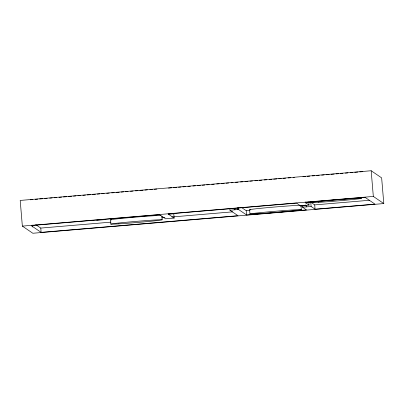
<?xml version="1.0" encoding="UTF-8"?>
<svg xmlns="http://www.w3.org/2000/svg" width="404" height="404" viewBox="0 0 404 404"><rect width="100%" height="100%" fill="white"/><g stroke="black" fill="none" stroke-linecap="round" stroke-linejoin="round"><path stroke-width="0.61" d="M371.17 170.741L20.2 200.434L22.356 226.119L32.83 233.26L383.8 203.566L381.644 177.881L371.17 170.741L373.326 196.425L383.8 203.566M30.27 199.778L32.775 199.566M35.279 199.354L37.784 199.142M39.663 198.985L42.794 198.718M44.672 198.561L47.182 198.349M49.687 198.137L52.192 197.925M54.07 197.763L56.575 197.551M59.08 197.339L61.585 197.132M63.463 196.97L66.599 196.708M68.478 196.546L71.609 196.283M73.488 196.122L75.992 195.91M77.871 195.753L80.376 195.541M82.881 195.329L85.39 195.117M87.269 194.955L90.4 194.693M92.279 194.531L95.41 194.268M97.288 194.107L99.793 193.895M101.672 193.738L104.176 193.526M106.686 193.314L109.191 193.102M111.696 192.89L114.201 192.678M116.079 192.516L119.21 192.254M121.089 192.097L123.594 191.885M125.477 191.723L127.982 191.511M130.487 191.299L132.992 191.087M135.497 190.875L138.001 190.663M139.88 190.506L143.011 190.239M144.895 190.082L147.399 189.87M149.904 189.658L152.409 189.446M154.288 189.284L156.792 189.072M168.483 188.082L171.619 187.82M173.498 187.663L176.629 187.395M178.507 187.239L181.012 187.027M182.891 186.865L185.396 186.653M187.9 186.441L190.41 186.229M192.915 186.017L195.42 185.805M197.298 185.648L200.429 185.38M202.308 185.224L204.813 185.012M206.691 184.85L209.196 184.638M211.706 184.426L214.211 184.214M216.716 184.002L219.221 183.79M221.099 183.633L224.23 183.366M226.109 183.209L228.613 182.997M231.123 182.785L233.002 182.628M235.507 182.416L238.012 182.204M240.516 181.992L243.021 181.78M244.9 181.618L248.031 181.356M249.914 181.194L252.419 180.982M254.924 180.77L257.429 180.558M259.307 180.401L261.812 180.189M264.317 179.977L266.822 179.765M269.332 179.553L271.836 179.341M273.715 179.179L276.846 178.916M278.725 178.755L281.229 178.543M283.108 178.386L285.613 178.174M288.118 177.962L290.627 177.75M293.132 177.538L294.385 177.432M302.944 176.71L305.439 176.498M307.313 176.336L309.807 176.129M312.307 175.917L314.802 175.705M316.675 175.548L319.175 175.336M321.67 175.124L324.165 174.912M326.038 174.755L329.159 174.488M331.033 174.331L334.153 174.068M336.027 173.907L338.522 173.7M340.395 173.538L342.89 173.326M345.39 173.119L347.884 172.907M350.384 172.695L352.879 172.483M354.752 172.326L357.873 172.059M359.747 171.902L362.868 171.639M22.356 226.119L373.326 196.425M96.738 220.311L105.298 219.589M168.276 214.261L173.781 213.792L174.139 218.074L165.579 218.796L159.575 214.706L31.174 225.568L41.132 232.361L238.022 215.706L229.972 210.216L229.82 208.383M305.242 202.672L310.742 202.207M229.972 210.216L238.537 209.494L246.581 214.978L306.505 209.908L302.546 207.212L302.389 205.373M308.802 202.035L309.06 205.091L300.5 205.818L296.541 203.116L168.135 213.984L174.139 218.074M35.794 224.685L40.774 228.083L111.004 222.139M161.792 217.842L164.928 217.574M171.821 216.993L232.643 211.847M241.693 207.611L246.223 210.696L249.965 210.383M300.526 206.106L306.141 205.626L306.247 206.853M311.237 202.54L314.701 204.904L369.63 200.258M302.546 207.212L311.105 206.484L315.064 209.186L374.983 204.116L365.024 197.324L305.101 202.394L309.06 205.091M305.151 204.954L306.141 205.626M233.133 208.338L235.148 209.706M314.701 204.904L315.064 209.186M310.797 202.818L311.105 206.484M305.833 201.96L305.939 203.182M300.97 205.378L301.328 209.661M249.606 209.727L249.965 214.009M246.223 210.696L246.581 214.978M238.38 207.661L238.537 209.494M237.355 207.752L237.507 209.59M161.883 216.1L162.191 219.771M110.474 219.837L110.832 224.114M40.774 228.083L41.132 232.361M32.143 225.114L32.305 226.998M111.544 219.897A25.78 0.586 -4.8 0 1 128.765 217.721A25.78 0.586 -4.8 0 1 160.762 215.428M250.682 209.787A25.78 0.586 -4.8 0 1 267.902 207.611A25.78 0.586 -4.8 0 1 299.894 205.318M118.897 223.851A25.78 0.586 -4.8 0 0 161.514 219.978A25.78 0.586 -4.8 0 0 129.123 222.003A25.78 0.586 -4.8 0 0 118.897 223.851M258.03 213.741A25.78 0.586 -4.8 0 0 300.652 209.873A25.78 0.586 -4.8 0 0 268.261 211.893A25.78 0.586 -4.8 0 0 258.03 213.741M318.337 202.374A25.78 0.586 -4.8 0 0 360.959 198.505A25.78 0.586 -4.8 0 0 328.568 200.525A25.78 0.586 -4.8 0 0 318.337 202.374"/></g></svg>
